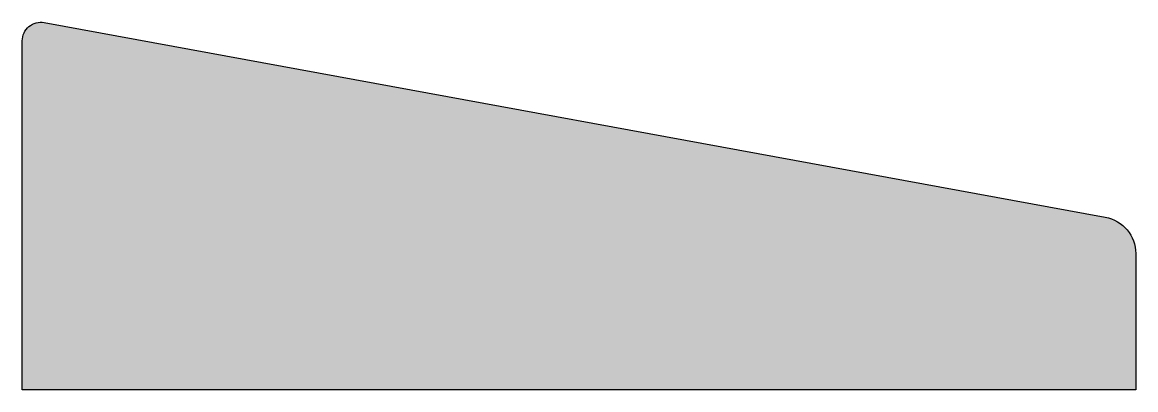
# Model space of a CAD drawing. Header units: metres. Extents: x 0 to 0.6, y -0.2 to -0.002.
import ezdxf

# ---------------------------------------------------------------- set-up
doc = ezdxf.new("R2010")
doc.units = ezdxf.units.M
doc.header["$LTSCALE"] = 0.2

msp = doc.modelspace()

# ---------------------------------------------------------------- hatches: boundary and pattern name
h = msp.add_hatch(color=8)
edge = h.paths.add_edge_path()
edge.add_line((0.01180327868851805, -0.002163934426235414), (0.5836065573770384, -0.1069945355191351))
edge.add_arc((0.5799999999999897, -0.1266666666666808), 0.02000000000000457, 4.092726157978177e-12, 79.61114218453451, ccw=False)
edge.add_line((0.5999999999999943, -0.1266666666666794), (0.5999999999999943, -0.2000000000000028))
edge.add_line((0.5999999999999943, -0.2000000000000028), (0, -0.2000000000000028))
edge.add_line((0, -0.2000000000000028), (0, -0.01200000000000045))
edge.add_arc((0.009999999999994338, -0.01200000000000031), 0.009999999999994338, 79.61114218452963, 180.0000000000008, ccw=False)

# ---------------------------------------------------------------- linework, layer by layer
at = {"flags": 128}
msp.add_lwpolyline([(0.01180327868851805, -0.002163934426235414), (0.5836065573770384, -0.1069945355191351, -0.3620499351813306), (0.5999999999999943, -0.1266666666666794), (0.5999999999999943, -0.2000000000000028), (0, -0.2000000000000028), (0, -0.01200000000000045, -0.4683749459844511)], format="xyb", close=True, dxfattribs=at)

doc.saveas('drawing.dxf')
